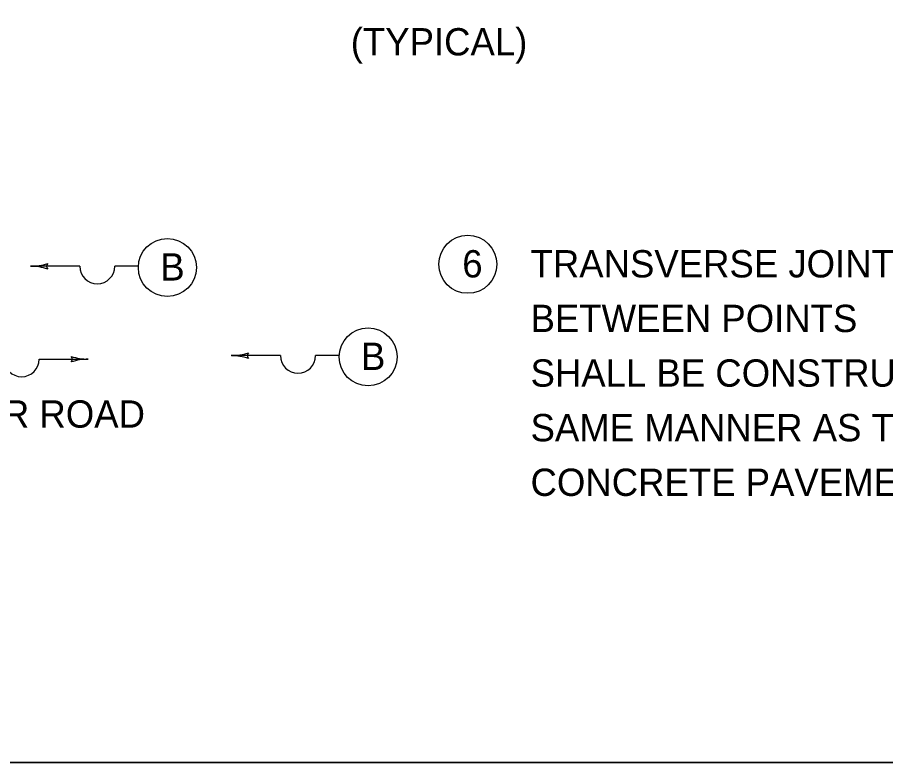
# Model space of a CAD drawing. Extents: x 1007 to 1035.5, y 1000.5 to 1021.5.
# Drawn here: x 1018.68 to 1025.04, y 1000.5 to 1005.96 of the extents above; entities that cross this region are included whole.
import ezdxf

# ---------------------------------------------------------------- set-up
doc = ezdxf.new("R2010")
doc.units = 0
for name, color, linetype in [('Level 1', 7, 'Continuous'), ('Level 10', 7, 'Continuous'), ('Level 11', 7, 'Continuous')]:
    doc.layers.add(name, color=color, linetype=linetype)

msp = doc.modelspace()

# ---------------------------------------------------------------- linework, layer by layer
at = {"layer": 'Level 1'}
for p, q in [((1019.1405, 1004.1353), (1018.7809, 1004.1353)), ((1019.57, 1004.1353), (1019.3972, 1004.1353)), ((1018.8438, 1003.4548), (1019.2033, 1003.4548)), ((1020.6101, 1003.4805), (1020.2505, 1003.4805)), ((1021.0396, 1003.4805), (1020.8668, 1003.4805))]:
    msp.add_line(p, q, dxfattribs=at)
for centre in [(1019.7822, 1004.1262), (1021.9816, 1004.1494), (1021.2518, 1003.4714)]:
    msp.add_circle(centre, 0.2124, dxfattribs=at)
for centre, radius, start, end in [((1018.7809, 1003.7446), 0.3906, 90, 90.01223), ((1018.7809, 1003.7446), 0.3906, 71.33122, 90), ((1018.7809, 1004.5259), 0.3906, 270.00611, 288.65284), ((1018.9295, 1004.1353), 0.0312, 139.10871, 221.2254), ((1019.2688, 1004.1353), 0.1283, 180, 0), ((1020.2505, 1003.8711), 0.3906, 270.00611, 288.65284), ((1020.399, 1003.4805), 0.0312, 139.10871, 221.2254), ((1018.7154, 1003.4548), 0.1283, 180, 0), ((1019.0548, 1003.4548), 0.0312, 318.7746, 40.89129), ((1019.2033, 1003.0641), 0.3906, 90, 108.66878), ((1019.2033, 1003.8454), 0.3906, 251.34716, 269.99389), ((1019.2033, 1003.0641), 0.3906, 89.98778, 90), ((1020.2505, 1003.0899), 0.3906, 90, 90.01223), ((1020.2505, 1003.0899), 0.3906, 71.33122, 90), ((1020.7384, 1003.4805), 0.1283, 180, 0)]:
    msp.add_arc(centre, radius, start, end, dxfattribs=at)
at = {"layer": 'Level 10'}
msp.add_line((1035.5, 1000.5), (1007, 1000.5), dxfattribs=at)
at = {"layer": 'Level 11'}
msp.add_lwpolyline([(1007, 1000.5), (1035.5, 1000.5), (1035.5, 1021.5), (1007, 1021.5)], close=True, dxfattribs=at)

# ---------------------------------------------------------------- texts
at = {"layer": 'Level 1'}
for s, p in [('(TYPICAL)', (1021.1248, 1005.6792)), ('B', (1019.7302, 1004.0306)), ('6', (1021.9412, 1004.0533)), ('TRANSVERSE JOINTS IN THE MOUNTABLE MEDIAN', (1022.4412, 1004.0533)), ('BETWEEN POINTS         AND', (1022.4412, 1003.6533)), ('B', (1021.1998, 1003.3758)), ('SHALL BE CONSTRUCTED AND SEALED IN THE', (1022.4412, 1003.2533)), ('SHALL MEET THE CURRENT REQUIRMENTS OF STANDARD SPECIFICATIONS FOR ROAD', (1008.1318, 1002.9533)), ('SAME MANNER AS THE JOINTS IN THE ADJOINING', (1022.4412, 1002.8533)), ('CONCRETE PAVEMENT.', (1022.4412, 1002.4533))]:
    msp.add_text(s, height=0.2, dxfattribs=at).set_placement(p)

doc.saveas('drawing.dxf')
